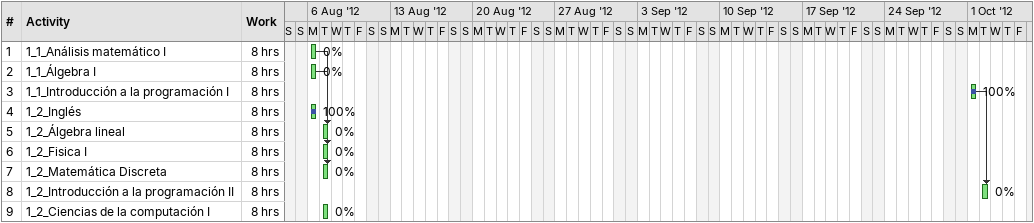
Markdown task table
| ID | Task | Start | Finish | Predecessors | % complete | Work (h) |
|---|---|---|---|---|---|---|
| 1 | 1_1_Análisis matemático I | 2012-08-06 | 2012-08-06 |  | 0 | 8 |
| 2 | 1_1_Álgebra I | 2012-08-06 | 2012-08-06 |  | 0 | 8 |
| 3 | 1_1_Introducción a la programación I | 2012-10-01 | 2012-10-01 |  | 100 | 8 |
| 4 | 1_2_Inglés | 2012-08-06 | 2012-08-06 |  | 100 | 8 |
| 5 | 1_2_Álgebra lineal | 2012-08-07 | 2012-08-07 | 2 | 0 | 8 |
| 6 | 1_2_Fisica I | 2012-08-07 | 2012-08-07 | 2, 1 | 0 | 8 |
| 7 | 1_2_Matemática Discreta | 2012-08-07 | 2012-08-07 | 2 | 0 | 8 |
| 8 | 1_2_Introducción a la programación II | 2012-10-02 | 2012-10-02 | 3 | 0 | 8 |
| 9 | 1_2_Ciencias de la computación I | 2012-08-07 | 2012-08-07 |  | 0 | 8 |
